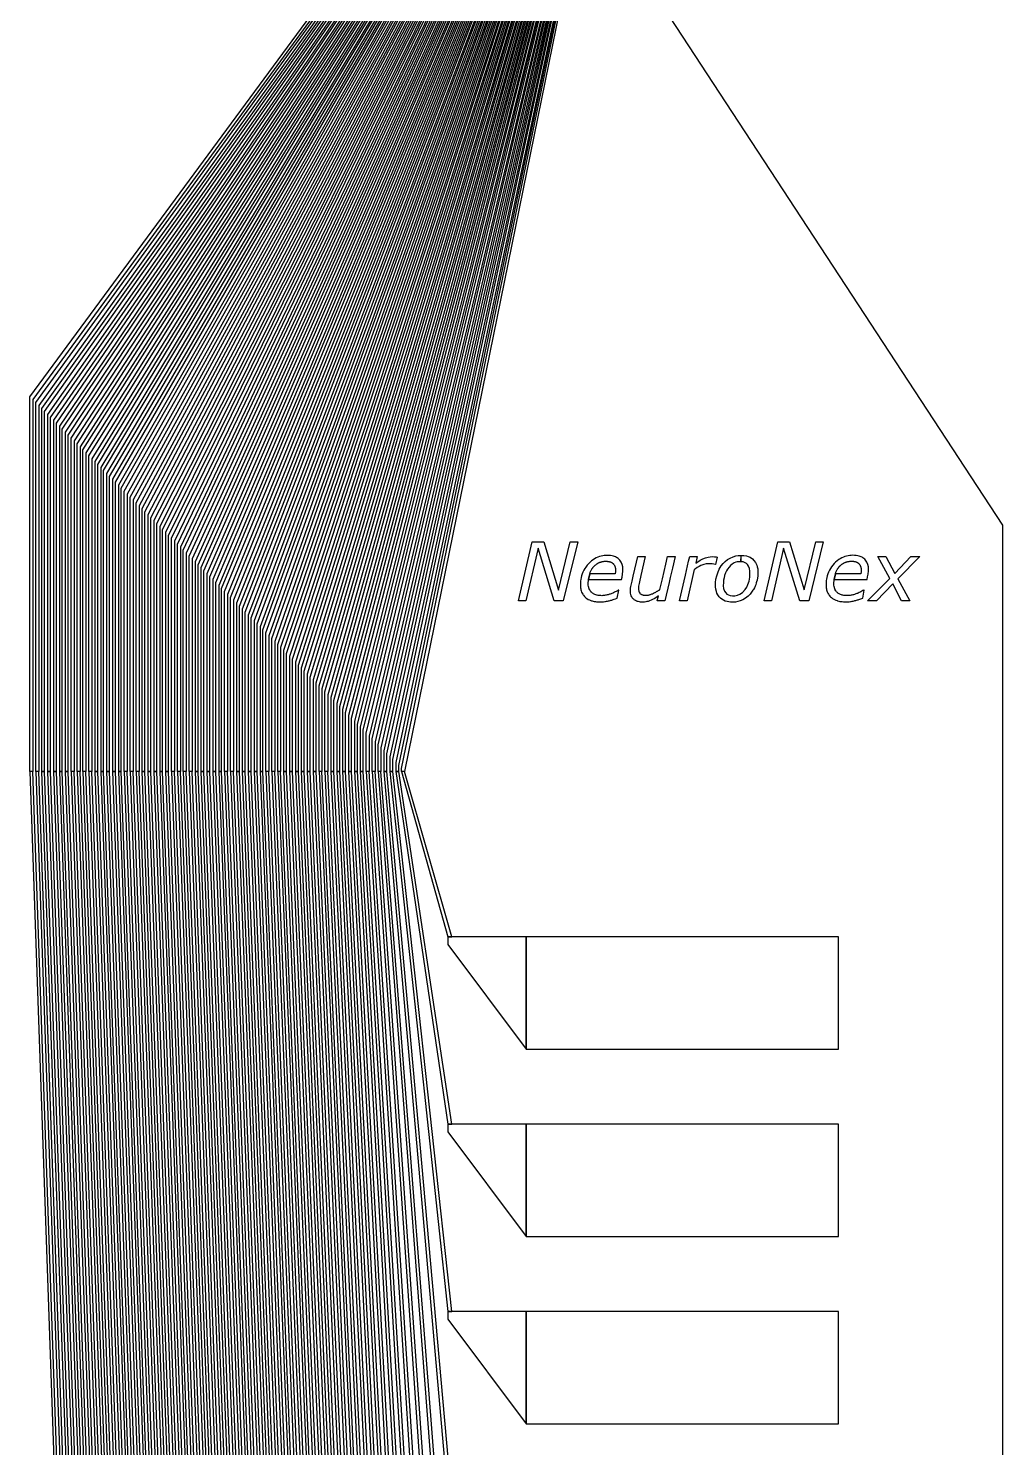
# Model space of a CAD drawing. Header units: inches. Extents: x 115980 to 170179, y 57000 to 74333.
# Drawn here: x 136543 to 137071, y 63325 to 64095 of the extents above; entities that cross this region are included whole.
import ezdxf

# ---------------------------------------------------------------- set-up
doc = ezdxf.new("R2010")
doc.units = ezdxf.units.IN
doc.header["$MEASUREMENT"] = 0
for name, color, linetype in [('metal', 221, 'Continuous'), ('nitride window', 40, 'Continuous'), ('profile', 140, 'Continuous')]:
    doc.layers.add(name, color=color, linetype=linetype)

msp = doc.modelspace()

# ---------------------------------------------------------------- linework, layer by layer
at = {"layer": 'metal'}
for points in [[(136545.1, 63691.68), (136543.5, 63691.68), (136543.5, 63894.88), (136754.6, 64181.42), (136755.2, 64181.42), (136755.2, 64180.82), (136545.1, 63893.28), (136545.1, 63691.68)], [(136548.3, 63691.68), (136546.7, 63691.68), (136546.7, 63741.68), (136546.7, 63891.68), (136755.8, 64180.22), (136755.8, 64181.42), (136756.4, 64181.42), (136756.4, 64179.62), (136548.3, 63890.08), (136548.3, 63691.68)], [(136757.6, 64181.42), (136757, 64181.42), (136757, 64179.02), (136549.9, 63888.48), (136549.9, 63691.68), (136551.5, 63691.68), (136551.5, 63886.88), (136757.6, 64178.42), (136757.6, 64181.42)], [(136758.8, 64181.42), (136758.2, 64181.42), (136758.2, 64177.82), (136553.1, 63885.28), (136553.1, 63691.68), (136554.7, 63691.68), (136554.7, 63883.68), (136758.8, 64177.22), (136758.8, 64181.42)], [(136760, 64181.42), (136759.4, 64181.42), (136759.4, 64176.62), (136556.3, 63882.08), (136556.3, 63691.68), (136557.9, 63691.68), (136557.9, 63880.48), (136760, 64176.02), (136760, 64181.42)], [(136761.2, 64181.42), (136760.6, 64181.42), (136760.6, 64175.42), (136559.5, 63878.88), (136559.5, 63691.68), (136561.1, 63691.68), (136561.1, 63877.28), (136761.2, 64174.82), (136761.2, 64181.42)], [(136762.4, 64181.42), (136761.8, 64181.42), (136761.8, 64174.22), (136562.7, 63875.68), (136562.7, 63691.68), (136564.3, 63691.68), (136564.3, 63874.08), (136762.4, 64173.62), (136762.4, 64181.42)], [(136567.5, 63691.68), (136565.9, 63691.68), (136565.9, 63872.48), (136763, 64173.02), (136763, 64181.42), (136763.6, 64181.42), (136763.6, 64172.42), (136567.5, 63870.88)], [(136570.7, 63691.68), (136569.1, 63691.68), (136569.1, 63869.28), (136764.2, 64171.82), (136764.2, 64181.42), (136764.8, 64181.42), (136764.8, 64171.22), (136570.7, 63867.68)], [(136573.9, 63691.68), (136572.3, 63691.68), (136572.3, 63866.08), (136765.4, 64170.62), (136765.4, 64181.42), (136766, 64181.42), (136766, 64170.02), (136573.9, 63864.48)], [(136577.1, 63691.68), (136575.5, 63691.68), (136575.5, 63741.68), (136575.5, 63862.88), (136766.6, 64169.42), (136766.6, 64181.42), (136767.2, 64181.42), (136767.2, 64168.82), (136577.1, 63861.28), (136577.1, 63691.68)], [(136768.4, 64181.42), (136767.8, 64181.42), (136767.8, 64168.22), (136578.7, 63859.68), (136578.7, 63691.68), (136580.3, 63691.68), (136580.3, 63858.08), (136768.4, 64167.62), (136768.4, 64181.42)], [(136769.6, 64181.42), (136769, 64181.42), (136769, 64167.02), (136581.9, 63856.48), (136581.9, 63691.68), (136583.5, 63691.68), (136583.5, 63854.88), (136769.6, 64166.42), (136769.6, 64181.42)], [(136770.8, 64181.42), (136770.2, 64181.42), (136770.2, 64165.82), (136585.1, 63853.28), (136585.1, 63691.68), (136586.7, 63691.68), (136586.7, 63851.68), (136770.8, 64165.22), (136770.8, 64181.42)], [(136772, 64181.42), (136771.4, 64181.42), (136771.4, 64164.62), (136588.3, 63850.08), (136588.3, 63691.68), (136589.9, 63691.68), (136589.9, 63848.48), (136772, 64164.02), (136772, 64181.42)], [(136773.2, 64181.42), (136772.6, 64181.42), (136772.6, 64163.42), (136591.5, 63846.88), (136591.5, 63691.68), (136593.1, 63691.68), (136593.1, 63845.28), (136773.2, 64162.82), (136773.2, 64181.42)], [(136596.3, 63691.68), (136594.7, 63691.68), (136594.7, 63843.68), (136773.8, 64162.22), (136773.8, 64181.42), (136774.4, 64181.42), (136774.4, 64161.62), (136596.3, 63842.08)], [(136599.5, 63691.68), (136597.9, 63691.68), (136597.9, 63840.48), (136775, 64161.02), (136775, 64181.42), (136775.6, 64181.42), (136775.6, 64160.42), (136599.5, 63838.88)], [(136602.7, 63691.68), (136601.1, 63691.68), (136601.1, 63741.68), (136601.1, 63837.28), (136776.2, 64159.82), (136776.2, 64181.42), (136776.8, 64181.42), (136776.8, 64159.22), (136602.7, 63835.68), (136602.7, 63691.68)], [(136778, 64181.42), (136777.4, 64181.42), (136777.4, 64158.62), (136604.3, 63834.08), (136604.3, 63691.68), (136605.9, 63691.68), (136605.9, 63832.48), (136778, 64158.02), (136778, 64181.42)], [(136779.2, 64181.42), (136778.6, 64181.42), (136778.6, 64157.42), (136607.5, 63830.88), (136607.5, 63691.68), (136609.1, 63691.68), (136609.1, 63829.28), (136779.2, 64156.82), (136779.2, 64181.42)], [(136780.4, 64181.42), (136779.8, 64181.42), (136779.8, 64156.22), (136610.7, 63827.68), (136610.7, 63691.68), (136612.3, 63691.68), (136612.3, 63826.08), (136780.4, 64155.62), (136780.4, 64181.42)], [(136781.6, 64181.42), (136781, 64181.42), (136781, 64155.02), (136613.9, 63824.48), (136613.9, 63691.68), (136615.5, 63691.68), (136615.5, 63822.88), (136781.6, 64154.42), (136781.6, 64181.42)], [(136782.8, 64181.42), (136782.2, 64181.42), (136782.2, 64153.82), (136617.1, 63821.28), (136617.1, 63691.68), (136618.7, 63691.68), (136618.7, 63819.68), (136782.8, 64153.22), (136782.8, 64181.42)], [(136621.9, 63691.68), (136620.3, 63691.68), (136620.3, 63818.08), (136783.4, 64152.62), (136783.4, 64181.42), (136784, 64181.42), (136784, 64152.02), (136621.9, 63816.48)], [(136625.1, 63691.68), (136623.5, 63691.68), (136623.5, 63814.88), (136784.6, 64151.42), (136784.6, 64181.42), (136785.2, 64181.42), (136785.2, 64150.82), (136625.1, 63813.28)], [(136628.3, 63691.68), (136626.7, 63691.68), (136626.7, 63811.68), (136785.8, 64150.22), (136785.8, 64181.42), (136786.4, 64181.42), (136786.4, 64149.62), (136628.3, 63810.08)], [(136631.5, 63691.68), (136629.9, 63691.68), (136629.9, 63741.68), (136629.9, 63808.48), (136787, 64149.02), (136787, 64181.42), (136787.6, 64181.42), (136787.6, 64148.42), (136631.5, 63806.88), (136631.5, 63691.68)], [(136788.8, 64181.42), (136788.2, 64181.42), (136788.2, 64147.82), (136633.1, 63805.28), (136633.1, 63691.68), (136634.7, 63691.68), (136634.7, 63803.68), (136788.8, 64147.22), (136788.8, 64181.42)], [(136790, 64181.42), (136789.4, 64181.42), (136789.4, 64146.62), (136636.3, 63802.08), (136636.3, 63691.68), (136637.9, 63691.68), (136637.9, 63800.48), (136790, 64146.02), (136790, 64181.42)], [(136791.2, 64181.42), (136790.6, 64181.42), (136790.6, 64145.42), (136639.5, 63798.88), (136639.5, 63691.68), (136641.1, 63691.68), (136641.1, 63797.28), (136791.2, 64144.82), (136791.2, 64181.42)], [(136792.4, 64181.42), (136791.8, 64181.42), (136791.8, 64144.22), (136642.7, 63795.68), (136642.7, 63691.68), (136644.3, 63691.68), (136644.3, 63794.08), (136792.4, 64143.62), (136792.4, 64181.42)], [(136793.6, 64181.42), (136793, 64181.42), (136793, 64143.02), (136645.9, 63792.48), (136645.9, 63691.68), (136647.5, 63691.68), (136647.5, 63790.88), (136793.6, 64142.42), (136793.6, 64181.42)], [(136650.7, 63691.68), (136649.1, 63691.68), (136649.1, 63789.28), (136794.2, 64141.82), (136794.2, 64181.42), (136794.8, 64181.42), (136794.8, 64141.22), (136650.7, 63787.68)], [(136653.9, 63691.68), (136652.3, 63691.68), (136652.3, 63786.08), (136795.4, 64140.62), (136795.4, 64181.42), (136796, 64181.42), (136796, 64140.02), (136653.9, 63784.48)], [(136797.2, 64181.42), (136796.6, 64181.42), (136796.6, 64139.42), (136655.5, 63782.88), (136655.5, 63691.68), (136657.1, 63691.68), (136657.1, 63781.28), (136797.2, 64138.82), (136797.2, 64181.42)], [(136798.4, 64181.42), (136797.8, 64181.42), (136797.8, 64138.22), (136658.7, 63779.68), (136658.7, 63691.68), (136660.3, 63691.68), (136660.3, 63778.08), (136798.4, 64137.62), (136798.4, 64181.42)], [(136799.6, 64181.42), (136799, 64181.42), (136799, 64137.02), (136661.9, 63776.48), (136661.9, 63691.68), (136663.5, 63691.68), (136663.5, 63774.88), (136799.6, 64136.42), (136799.6, 64181.42)], [(136800.8, 64181.42), (136800.2, 64181.42), (136800.2, 64135.82), (136665.1, 63773.28), (136665.1, 63691.68), (136666.7, 63691.68), (136666.7, 63771.68), (136800.8, 64135.22), (136800.8, 64181.42)], [(136802, 64181.42), (136801.4, 64181.42), (136801.4, 64134.62), (136668.3, 63770.08), (136668.3, 63691.68), (136669.9, 63691.68), (136669.9, 63768.48), (136802, 64134.02), (136802, 64181.42)], [(136673.1, 63691.68), (136671.5, 63691.68), (136671.5, 63766.88), (136802.6, 64133.42), (136802.6, 64181.42), (136803.2, 64181.42), (136803.2, 64132.82), (136673.1, 63765.28)], [(136676.3, 63691.68), (136674.7, 63691.68), (136674.7, 63763.68), (136803.8, 64132.22), (136803.8, 64181.42), (136804.4, 64181.42), (136804.4, 64131.62), (136676.3, 63762.08)], [(136679.5, 63691.68), (136677.9, 63691.68), (136677.9, 63760.48), (136805, 64131.02), (136805, 64181.42), (136805.6, 64181.42), (136805.6, 64130.42), (136679.5, 63758.88)], [(136681.1, 63691.68), (136682.7, 63691.68), (136682.7, 63755.68), (136806.8, 64129.22), (136806.8, 64181.42), (136806.2, 64181.42), (136806.2, 64129.82), (136681.1, 63757.28), (136681.1, 63691.68)], [(136808, 64181.42), (136807.4, 64181.42), (136807.4, 64128.62), (136684.3, 63754.08), (136684.3, 63691.68), (136685.9, 63691.68), (136685.9, 63752.48), (136808, 64128.02), (136808, 64181.42)], [(136809.2, 64181.42), (136808.6, 64181.42), (136808.6, 64127.42), (136687.5, 63750.88), (136687.5, 63691.68), (136689.1, 63691.68), (136689.1, 63749.28), (136809.2, 64126.82), (136809.2, 64181.42)], [(136810.4, 64181.42), (136809.8, 64181.42), (136809.8, 64126.22), (136690.7, 63747.68), (136690.7, 63691.68), (136692.3, 63691.68), (136692.3, 63746.08), (136810.4, 64125.62), (136810.4, 64181.42)], [(136811.6, 64181.42), (136811, 64181.42), (136811, 64125.02), (136693.9, 63744.48), (136693.9, 63691.68), (136695.5, 63691.68), (136695.5, 63742.88), (136811.6, 64124.42), (136811.6, 64181.42)], [(136812.8, 64181.42), (136812.2, 64181.42), (136812.2, 64123.82), (136697.1, 63741.28), (136697.1, 63691.68), (136698.7, 63691.68), (136698.7, 63739.68), (136812.8, 64123.22), (136812.8, 64181.42)], [(136701.9, 63691.68), (136700.3, 63691.68), (136700.3, 63738.08), (136813.4, 64122.62), (136813.4, 64181.42), (136814, 64181.42), (136814, 64122.02), (136701.9, 63736.48)], [(136705.1, 63691.68), (136703.5, 63691.68), (136703.5, 63734.88), (136814.6, 64121.42), (136814.6, 64181.42), (136815.2, 64181.42), (136815.2, 64120.82), (136705.1, 63733.28)], [(136706.7, 63691.68), (136708.3, 63691.68), (136708.3, 63730.08), (136816.4, 64119.62), (136816.4, 64181.42), (136815.8, 64181.42), (136815.8, 64120.22), (136706.7, 63731.68), (136706.7, 63691.68)], [(136817.6, 64181.42), (136817, 64181.42), (136817, 64119.02), (136709.9, 63728.48), (136709.9, 63691.68), (136711.5, 63691.68), (136711.5, 63726.88), (136817.6, 64118.42), (136817.6, 64181.42)], [(136818.8, 64181.42), (136818.2, 64181.42), (136818.2, 64117.82), (136713.1, 63725.28), (136713.1, 63691.68), (136714.7, 63691.68), (136714.7, 63723.68), (136818.8, 64117.22), (136818.8, 64181.42)], [(136820, 64181.42), (136819.4, 64181.42), (136819.4, 64116.62), (136716.3, 63722.08), (136716.3, 63691.68), (136717.9, 63691.68), (136717.9, 63720.48), (136820, 64116.02), (136820, 64181.42)], [(136821.2, 64181.42), (136820.6, 64181.42), (136820.6, 64115.42), (136719.5, 63718.88), (136719.5, 63691.68), (136721.1, 63691.68), (136721.1, 63717.28), (136821.2, 64114.82), (136821.2, 64181.42)], [(136822.4, 64181.42), (136821.8, 64181.42), (136821.8, 64114.22), (136722.7, 63715.68), (136722.7, 63691.68), (136724.3, 63691.68), (136724.3, 63714.08), (136822.4, 64113.62), (136822.4, 64181.42)], [(136727.5, 63691.68), (136725.9, 63691.68), (136725.9, 63712.48), (136823, 64113.02), (136823, 64181.42), (136823.6, 64181.42), (136823.6, 64112.42), (136727.5, 63710.88)], [(136730.7, 63691.68), (136729.1, 63691.68), (136729.1, 63709.28), (136824.2, 64111.82), (136824.2, 64181.42), (136824.8, 64181.42), (136824.8, 64111.22), (136730.7, 63707.68)], [(136733.9, 63691.68), (136732.3, 63691.68), (136732.3, 63706.08), (136825.4, 64110.62), (136825.4, 64181.42), (136826, 64181.42), (136826, 64110.02), (136733.9, 63704.48)], [(136735.5, 63691.68), (136737.1, 63691.68), (136737.1, 63701.28), (136827.2, 64108.82), (136827.2, 64181.42), (136826.6, 64181.42), (136826.6, 64109.42), (136735.5, 63702.88), (136735.5, 63691.68)], [(136828.4, 64181.42), (136827.8, 64181.42), (136827.8, 64108.22), (136738.7, 63699.68), (136738.7, 63691.68), (136740.3, 63691.68), (136740.3, 63698.08), (136828.4, 64107.62), (136828.4, 64181.42)], [(136741.9, 63691.68), (136743.5, 63691.68), (136743.5, 63694.88), (136829.6, 64106.42), (136829.6, 64181.42), (136829, 64181.42), (136829, 64107.02), (136741.9, 63696.48), (136741.9, 63691.68)], [(136746.7, 63691.68), (136745.1, 63691.68), (136745.1, 63693.28), (136830.2, 64105.82), (136830.2, 64181.42), (136830.8, 64181.42), (136830.8, 64105.22), (136746.7, 63691.68)], [(136808.47, 63784.17), (136815.86, 63816.16), (136822.27, 63816.16), (136830.14, 63790.03), (136836.52, 63816.15), (136840.56, 63816.15), (136832.78, 63784.17), (136827.74, 63784.17), (136819.05, 63812.78), (136812.48, 63784.15)], [(136941.66, 63784.2), (136949.06, 63816.2), (136955.46, 63816.2), (136963.33, 63790.07), (136969.72, 63816.19), (136973.76, 63816.19), (136965.98, 63784.2), (136960.94, 63784.2), (136952.24, 63812.82), (136945.67, 63784.19)], [(136846.52, 63795.8), (136864.32, 63795.81), (136864.6, 63797.1), (136864.86, 63798.62), (136865.07, 63800.35), (136865.1, 63801.38), (136865.01, 63802.56), (136864.73, 63803.92), (136864.19, 63805.13), (136863.86, 63805.69), (136863.5, 63806.18), (136863.04, 63806.67), (136862.5, 63807.13), (136861.94, 63807.54), (136861.59, 63807.77), (136861.01, 63808.03), (136860.07, 63808.39), (136859.3, 63808.57), (136858.44, 63808.72), (136857.48, 63808.8), (136856.53, 63808.84), (136855.62, 63808.8), (136854.93, 63808.73), (136854.12, 63808.62), (136853.21, 63808.43), (136852.33, 63808.18), (136851.48, 63807.87), (136850.66, 63807.52), (136849.66, 63806.99), (136848.92, 63806.5), (136848.08, 63805.88), (136847.25, 63805.15), (136846.45, 63804.33), (136845.72, 63803.5), (136844.95, 63802.52), (136844.4, 63801.65), (136843.89, 63800.77), (136843.42, 63799.72), (136843.01, 63798.76), (136842.69, 63797.76), (136842.45, 63796.79), (136842.28, 63795.84), (136842.17, 63795.11), (136842.1, 63794.34), (136842.05, 63793.54), (136842.04, 63793.08), (136842.04, 63792.49), (136842.07, 63791.86), (136842.13, 63791.2), (136842.21, 63790.7), (136842.31, 63790.17), (136842.46, 63789.64), (136842.7, 63788.95), (136843.01, 63788.29), (136843.3, 63787.76), (136843.56, 63787.37), (136843.69, 63787.17), (136844.18, 63786.61), (136844.54, 63786.26), (136844.96, 63785.89), (136845.58, 63785.42), (136846.32, 63784.99), (136847, 63784.66), (136847.38, 63784.5), (136848.13, 63784.25), (136848.33, 63784.18), (136849, 63784.01), (136849.48, 63783.88), (136850.2, 63783.78), (136850.85, 63783.7), (136851.55, 63783.63), (136852.05, 63783.63), (136852.5, 63783.62), (136852.97, 63783.6), (136853.46, 63783.61), (136854.09, 63783.64), (136854.65, 63783.68), (136855.24, 63783.76), (136855.72, 63783.83), (136856.25, 63783.94), (136856.82, 63784.05), (136857.29, 63784.17), (136857.71, 63784.25), (136858.14, 63784.36), (136858.58, 63784.49), (136859.02, 63784.63), (136859.43, 63784.75), (136859.81, 63784.87), (136860.42, 63785.12), (136860.99, 63785.31), (136861.92, 63785.65), (136862.79, 63789.99), (136862.55, 63789.99), (136862.08, 63789.69), (136861.48, 63789.33), (136860.87, 63789), (136860.47, 63788.81), (136860, 63788.59), (136859.56, 63788.39), (136859.12, 63788.21), (136858.71, 63788.05), (136858.25, 63787.88), (136857.79, 63787.73), (136857.44, 63787.61), (136857.03, 63787.49), (136856.52, 63787.36), (136855.99, 63787.25), (136855.62, 63787.17), (136855.15, 63787.1), (136854.64, 63787.05), (136854.21, 63787), (136853.64, 63786.98), (136853.11, 63786.99), (136852.68, 63787), (136852.26, 63787.04), (136851.73, 63787.1), (136851.21, 63787.2), (136850.86, 63787.28), (136850.39, 63787.42), (136849.92, 63787.59), (136849.54, 63787.76), (136849.22, 63787.93), (136848.88, 63788.14), (136848.52, 63788.39), (136848.24, 63788.63), (136847.93, 63788.92), (136847.79, 63789.07), (136847.56, 63789.35), (136847.34, 63789.65), (136847.07, 63790.08), (136846.99, 63790.21), (136846.84, 63790.53), (136846.74, 63790.8), (136846.65, 63791.08), (136846.54, 63791.34), (136846.42, 63791.92), (136846.32, 63792.72), (136846.3, 63793.46), (136846.29, 63794.18), (136846.37, 63794.96), (136846.47, 63795.58), (136846.5, 63795.76), (136846.51, 63795.8), (136847.1, 63798.78), (136847.19, 63799.06), (136847.29, 63799.38), (136847.4, 63799.69), (136847.57, 63800.12), (136847.72, 63800.44), (136847.88, 63800.78), (136848.03, 63801.07), (136848.21, 63801.36), (136848.32, 63801.55), (136848.46, 63801.75), (136848.72, 63802.12), (136848.84, 63802.27), (136849.1, 63802.57), (136849.24, 63802.75), (136849.62, 63803.12), (136849.8, 63803.3), (136850.08, 63803.54), (136850.33, 63803.76), (136850.59, 63803.95), (136850.89, 63804.17), (136851.09, 63804.3), (136851.35, 63804.45), (136851.54, 63804.57), (136851.68, 63804.65), (136851.94, 63804.78), (136852.18, 63804.89), (136852.4, 63804.99), (136852.65, 63805.08), (136852.88, 63805.18), (136853.09, 63805.24), (136853.38, 63805.33), (136853.58, 63805.38), (136853.92, 63805.46), (136854.12, 63805.49), (136854.32, 63805.54), (136854.59, 63805.57), (136854.89, 63805.61), (136855.06, 63805.62), (136855.4, 63805.63), (136855.75, 63805.65), (136855.93, 63805.65), (136856.11, 63805.65), (136856.38, 63805.64), (136856.58, 63805.62), (136856.79, 63805.6), (136856.97, 63805.58), (136857.12, 63805.56), (136857.36, 63805.52), (136857.65, 63805.47), (136857.88, 63805.41), (136858.15, 63805.34), (136858.24, 63805.31), (136858.37, 63805.26), (136858.52, 63805.2), (136858.66, 63805.15), (136858.79, 63805.09), (136858.92, 63805.02), (136859.04, 63804.96), (136859.11, 63804.92), (136859.22, 63804.85), (136859.33, 63804.78), (136859.43, 63804.7), (136859.52, 63804.65), (136859.6, 63804.57), (136859.7, 63804.48), (136859.83, 63804.36), (136859.92, 63804.26), (136860.02, 63804.15), (136860.21, 63803.91), (136860.37, 63803.67), (136860.51, 63803.43), (136860.63, 63803.2), (136860.72, 63802.96), (136860.78, 63802.83), (136860.86, 63802.56), (136860.92, 63802.35), (136860.97, 63802.09), (136861.02, 63801.86), (136861.07, 63801.41), (136861.08, 63801.12), (136861.09, 63800.79), (136861.09, 63800.37), (136861.07, 63800.08), (136861.05, 63799.8), (136861.02, 63799.51), (136860.98, 63799.23), (136860.94, 63798.96), (136860.9, 63798.78), (136847.2, 63798.78), (136847.12, 63798.78)], [(136873.16, 63808.17), (136877.23, 63808.17), (136874.84, 63797.88), (136874.05, 63794.5), (136873.84, 63793.55), (136873.73, 63792.83), (136873.62, 63792.19), (136873.51, 63791.13), (136873.53, 63790.25), (136873.67, 63789.42), (136873.91, 63788.83), (136874.25, 63788.32), (136874.53, 63788.03), (136874.7, 63787.9), (136874.92, 63787.77), (136875.09, 63787.66), (136875.33, 63787.55), (136875.63, 63787.45), (136875.93, 63787.37), (136876.13, 63787.32), (136876.37, 63787.29), (136876.68, 63787.25), (136876.92, 63787.23), (136877.2, 63787.21), (136877.47, 63787.21), (136877.77, 63787.21), (136878.01, 63787.22), (136878.34, 63787.25), (136878.61, 63787.28), (136878.91, 63787.33), (136879.28, 63787.41), (136879.56, 63787.49), (136879.82, 63787.55), (136880.11, 63787.65), (136880.4, 63787.75), (136880.78, 63787.9), (136881.16, 63788.06), (136881.61, 63788.26), (136882.03, 63788.46), (136882.36, 63788.62), (136882.66, 63788.77), (136882.87, 63788.89), (136883.1, 63789.01), (136883.38, 63789.16), (136883.68, 63789.34), (136883.89, 63789.46), (136884.11, 63789.59), (136884.32, 63789.72), (136884.62, 63789.91), (136884.82, 63790.05), (136884.97, 63790.13), (136885.09, 63790.23), (136885.14, 63790.26), (136886.48, 63796.09), (136888.35, 63804.1), (136889.29, 63808.16), (136893.37, 63808.17), (136891.92, 63801.94), (136890.74, 63796.86), (136890.11, 63794.17), (136887.79, 63784.16), (136883.7, 63784.17), (136884.33, 63786.81), (136883.75, 63786.43), (136882.88, 63785.87), (136881.95, 63785.34), (136881.13, 63784.9), (136880.36, 63784.52), (136879.57, 63784.19), (136878.72, 63783.89), (136878.09, 63783.74), (136877.51, 63783.62), (136876.85, 63783.54), (136876.06, 63783.49), (136875.41, 63783.49), (136874.71, 63783.55), (136874.14, 63783.61), (136873.45, 63783.74), (136873.03, 63783.88), (136872.48, 63784.08), (136871.96, 63784.33), (136871.62, 63784.54), (136871.28, 63784.75), (136870.93, 63785.03), (136870.6, 63785.36), (136870.19, 63785.88), (136869.88, 63786.36), (136869.61, 63786.96), (136869.4, 63787.58), (136869.26, 63788.28), (136869.19, 63788.89), (136869.17, 63789.53), (136869.18, 63790.13), (136869.26, 63790.98), (136869.44, 63792.02), (136869.53, 63792.61), (136869.71, 63793.32), (136870.06, 63794.85), (136870.7, 63797.62), (136872.44, 63805.15), (136873.15, 63808.16), (136873.15, 63808.17)], [(136901.3, 63808.18), (136905.41, 63808.15), (136904.6, 63804.6), (136905.72, 63805.37), (136906.99, 63806.18), (136908.41, 63806.92), (136909.86, 63807.52), (136911.29, 63807.94), (136912.47, 63808.11), (136913.62, 63808.16), (136914.74, 63808.12), (136915.64, 63807.99), (136916.25, 63807.89), (136915.31, 63803.84), (136915.03, 63803.87), (136914.46, 63804.03), (136913.43, 63804.2), (136912.36, 63804.29), (136911.36, 63804.31), (136910.24, 63804.17), (136909.04, 63803.92), (136907.4, 63803.3), (136906.38, 63802.76), (136905.33, 63802.19), (136904.42, 63801.58), (136903.8, 63801.18), (136899.91, 63784.16), (136895.78, 63784.17), (136898.97, 63798.05), (136900.74, 63805.76)], [(136929.18, 63808.82), (136930.69, 63808.75), (136932.02, 63808.53), (136933.01, 63808.25), (136934.07, 63807.79), (136935.36, 63806.93), (136936.15, 63806.12), (136937.04, 63804.95), (136937.66, 63803.6), (136937.95, 63802.58), (136938.17, 63801.46), (136938.24, 63800.41), (136938.26, 63799.15), (136938.19, 63797.59), (136938.05, 63796.6), (136937.83, 63795.46), (136937.6, 63794.45), (136937.44, 63793.92), (136937.08, 63792.87), (136936.75, 63792.06), (136936.41, 63791.29), (136935.89, 63790.36), (136935.63, 63789.91), (136934.89, 63788.82), (136934.02, 63787.77), (136932.94, 63786.66), (136931.56, 63785.58), (136930.19, 63784.8), (136928.72, 63784.17), (136927.43, 63783.82), (136926.09, 63783.55), (136924.43, 63783.48), (136923.35, 63783.54), (136921.69, 63783.74), (136920.61, 63784.07), (136919.67, 63784.47), (136918.81, 63785.01), (136918.04, 63785.63), (136917.21, 63786.43), (136916.57, 63787.39), (136916.11, 63788.37), (136915.77, 63789.26), (136915.49, 63790.47), (136915.36, 63791.73), (136915.3, 63793.15), (136915.36, 63794.13), (136915.51, 63795.89), (136915.94, 63797.72), (136916.49, 63799.44), (136917.28, 63801.3), (136918.41, 63803.08), (136919.46, 63804.5), (136920.55, 63805.58), (136921.79, 63806.54), (136923.23, 63807.4), (136924.85, 63808.07), (136926.34, 63808.52), (136927.52, 63808.72), (136928.41, 63808.8), (136929.1, 63808.83), (136929.06, 63805.42), (136928.1, 63805.42), (136927.06, 63805.3), (136926.28, 63805.1), (136925.35, 63804.71), (136924.38, 63804.11), (136923.45, 63803.39), (136922.62, 63802.47), (136921.77, 63801.33), (136921.31, 63800.52), (136920.76, 63799.35), (136920.2, 63797.99), (136919.91, 63796.72), (136919.71, 63795.47), (136919.55, 63794.13), (136919.54, 63792.26), (136919.68, 63790.85), (136920.23, 63789.39), (136920.82, 63788.58), (136921.53, 63787.89), (136922.39, 63787.38), (136923.33, 63787.03), (136924.54, 63786.86), (136925.84, 63786.88), (136927.3, 63787.18), (136928.53, 63787.72), (136929.91, 63788.63), (136931.42, 63790.31), (136932.23, 63791.64), (136932.87, 63793.07), (136933.51, 63794.89), (136933.88, 63797.06), (136933.93, 63798.72), (136933.96, 63800.34), (136933.71, 63801.75), (136933.17, 63803.01), (136932.65, 63803.82), (136932.09, 63804.37), (136931.38, 63804.84), (136930.33, 63805.25), (136929.44, 63805.4), (136929.12, 63805.42)], [(136979.72, 63795.84), (136997.52, 63795.84), (136997.79, 63797.13), (136998.06, 63798.65), (136998.27, 63800.38), (136998.3, 63801.42), (136998.2, 63802.59), (136997.93, 63803.95), (136997.39, 63805.17), (136997.06, 63805.72), (136996.7, 63806.21), (136996.24, 63806.7), (136995.69, 63807.17), (136995.14, 63807.58), (136994.78, 63807.8), (136994.2, 63808.06), (136993.26, 63808.42), (136992.5, 63808.61), (136991.64, 63808.75), (136990.67, 63808.83), (136989.72, 63808.87), (136988.81, 63808.83), (136988.12, 63808.76), (136987.32, 63808.66), (136986.41, 63808.46), (136985.52, 63808.21), (136984.68, 63807.91), (136983.86, 63807.55), (136982.85, 63807.02), (136982.11, 63806.53), (136981.28, 63805.91), (136980.45, 63805.19), (136979.64, 63804.37), (136978.92, 63803.53), (136978.15, 63802.56), (136977.59, 63801.69), (136977.09, 63800.8), (136976.62, 63799.76), (136976.2, 63798.79), (136975.89, 63797.8), (136975.65, 63796.83), (136975.48, 63795.87), (136975.37, 63795.15), (136975.29, 63794.38), (136975.24, 63793.57), (136975.24, 63793.11), (136975.24, 63792.52), (136975.26, 63791.89), (136975.33, 63791.23), (136975.41, 63790.74), (136975.51, 63790.2), (136975.65, 63789.67), (136975.9, 63788.98), (136976.21, 63788.32), (136976.5, 63787.79), (136976.76, 63787.41), (136976.89, 63787.2), (136977.37, 63786.64), (136977.73, 63786.29), (136978.15, 63785.92), (136978.78, 63785.45), (136979.52, 63785.03), (136980.19, 63784.69), (136980.58, 63784.53), (136981.32, 63784.28), (136981.52, 63784.22), (136982.19, 63784.04), (136982.67, 63783.91), (136983.39, 63783.81), (136984.04, 63783.74), (136984.75, 63783.66), (136985.24, 63783.67), (136985.7, 63783.65), (136986.17, 63783.63), (136986.65, 63783.65), (136987.28, 63783.68), (136987.85, 63783.71), (136988.43, 63783.79), (136988.92, 63783.87), (136989.45, 63783.98), (136990.02, 63784.09), (136990.48, 63784.2), (136990.91, 63784.29), (136991.33, 63784.39), (136991.77, 63784.53), (136992.22, 63784.66), (136992.63, 63784.79), (136993.01, 63784.91), (136993.61, 63785.15), (136994.19, 63785.34), (136995.12, 63785.68), (136995.99, 63790.02), (136995.75, 63790.02), (136995.28, 63789.72), (136994.68, 63789.37), (136994.07, 63789.03), (136993.67, 63788.84), (136993.2, 63788.62), (136992.75, 63788.43), (136992.32, 63788.25), (136991.91, 63788.08), (136991.44, 63787.92), (136990.98, 63787.76), (136990.64, 63787.65), (136990.22, 63787.53), (136989.71, 63787.39), (136989.19, 63787.28), (136988.81, 63787.21), (136988.34, 63787.14), (136987.84, 63787.08), (136987.41, 63787.04), (136986.84, 63787.02), (136986.3, 63787.03), (136985.88, 63787.04), (136985.45, 63787.08), (136984.93, 63787.13), (136984.41, 63787.23), (136984.05, 63787.32), (136983.59, 63787.45), (136983.12, 63787.62), (136982.74, 63787.8), (136982.41, 63787.96), (136982.07, 63788.17), (136981.71, 63788.42), (136981.44, 63788.66), (136981.13, 63788.96), (136980.98, 63789.1), (136980.76, 63789.39), (136980.53, 63789.68), (136980.27, 63790.11), (136980.19, 63790.25), (136980.03, 63790.57), (136979.93, 63790.83), (136979.84, 63791.11), (136979.74, 63791.38), (136979.61, 63791.95), (136979.51, 63792.75), (136979.5, 63793.49), (136979.49, 63794.21), (136979.57, 63794.99), (136979.67, 63795.62), (136979.7, 63795.79), (136979.71, 63795.84), (136980.3, 63798.81), (136980.39, 63799.1), (136980.48, 63799.41), (136980.6, 63799.72), (136980.77, 63800.16), (136980.92, 63800.48), (136981.08, 63800.82), (136981.23, 63801.1), (136981.4, 63801.39), (136981.51, 63801.59), (136981.66, 63801.79), (136981.91, 63802.16), (136982.03, 63802.3), (136982.3, 63802.61), (136982.43, 63802.78), (136982.82, 63803.16), (136982.99, 63803.34), (136983.27, 63803.57), (136983.52, 63803.79), (136983.78, 63803.98), (136984.09, 63804.2), (136984.29, 63804.33), (136984.54, 63804.49), (136984.73, 63804.6), (136984.87, 63804.68), (136985.13, 63804.81), (136985.38, 63804.93), (136985.59, 63805.02), (136985.85, 63805.12), (136986.07, 63805.21), (136986.28, 63805.27), (136986.58, 63805.36), (136986.78, 63805.41), (136987.12, 63805.49), (136987.32, 63805.53), (136987.52, 63805.57), (136987.78, 63805.6), (136988.09, 63805.64), (136988.25, 63805.65), (136988.6, 63805.66), (136988.94, 63805.68), (136989.13, 63805.68), (136989.31, 63805.68), (136989.57, 63805.67), (136989.77, 63805.65), (136989.99, 63805.63), (136990.17, 63805.62), (136990.32, 63805.6), (136990.55, 63805.55), (136990.84, 63805.5), (136991.08, 63805.44), (136991.35, 63805.37), (136991.44, 63805.34), (136991.57, 63805.29), (136991.72, 63805.24), (136991.85, 63805.19), (136991.98, 63805.12), (136992.11, 63805.05), (136992.24, 63804.99), (136992.31, 63804.96), (136992.41, 63804.88), (136992.52, 63804.81), (136992.63, 63804.74), (136992.71, 63804.68), (136992.79, 63804.61), (136992.9, 63804.52), (136993.02, 63804.4), (136993.12, 63804.29), (136993.22, 63804.18), (136993.41, 63803.94), (136993.57, 63803.71), (136993.7, 63803.47), (136993.82, 63803.24), (136993.91, 63802.99), (136993.98, 63802.86), (136994.05, 63802.59), (136994.11, 63802.38), (136994.17, 63802.12), (136994.21, 63801.89), (136994.27, 63801.44), (136994.28, 63801.16), (136994.29, 63800.82), (136994.28, 63800.4), (136994.26, 63800.11), (136994.25, 63799.83), (136994.21, 63799.55), (136994.17, 63799.27), (136994.13, 63798.99), (136994.09, 63798.81), (136980.4, 63798.81), (136980.31, 63798.81)], [(137003.27, 63808.17), (137007.7, 63808.16), (137012.53, 63799.01), (137021.28, 63808.15), (137026.17, 63808.15), (137014.14, 63796.06), (137020.73, 63784.15), (137016.23, 63784.15), (137011.42, 63793.33), (137002.63, 63784.15), (136997.69, 63784.14), (137009.81, 63796.27)], [(136545.1, 63691.68), (136543.5, 63691.68), (136770.24, 57200.96), (136772.36, 57200.96)], [(136548.3, 63691.68), (136546.7, 63691.68), (136770.24, 57302.57), (136772.36, 57302.57)], [(136551.5, 63691.68), (136549.9, 63691.68), (136770.24, 57404.17), (136772.36, 57404.17)], [(136770.24, 57505.77), (136772.36, 57505.77), (136554.7, 63691.68), (136553.1, 63691.68)], [(136557.9, 63691.68), (136556.3, 63691.68), (136770.24, 57607.38), (136772.36, 57607.38)], [(136770.24, 57708.98), (136772.36, 57708.98), (136561.1, 63691.68), (136559.5, 63691.68)], [(136770.24, 57810.59), (136772.36, 57810.59), (136564.3, 63691.68), (136562.7, 63691.68)], [(136567.5, 63691.68), (136565.9, 63691.68), (136770.24, 57912.19), (136772.36, 57912.19)], [(136570.7, 63691.68), (136569.1, 63691.68), (136770.24, 58013.79), (136772.36, 58013.79)], [(136573.9, 63691.68), (136572.3, 63691.68), (136770.24, 58115.4), (136772.36, 58115.4)], [(136577.1, 63691.68), (136575.5, 63691.68), (136770.24, 58217), (136772.36, 58217)], [(136770.24, 58318.61), (136772.36, 58318.61), (136580.3, 63691.68), (136578.7, 63691.68)], [(136583.5, 63691.68), (136581.9, 63691.68), (136770.24, 58420.21), (136772.36, 58420.21)], [(136770.24, 58521.81), (136772.36, 58521.81), (136586.7, 63691.68), (136585.1, 63691.68)], [(136770.24, 58623.42), (136772.36, 58623.42), (136589.9, 63691.68), (136588.3, 63691.68)], [(136593.1, 63691.68), (136591.5, 63691.68), (136770.24, 58725.02), (136772.36, 58725.02)], [(136596.3, 63691.68), (136594.7, 63691.68), (136770.24, 58826.63), (136772.36, 58826.63)], [(136599.5, 63691.68), (136597.9, 63691.68), (136770.24, 58928.23), (136772.36, 58928.23)], [(136602.7, 63691.68), (136601.1, 63691.68), (136770.24, 59029.83), (136772.36, 59029.83)], [(136770.24, 59131.44), (136772.36, 59131.44), (136605.9, 63691.68), (136604.3, 63691.68)], [(136609.1, 63691.68), (136607.5, 63691.68), (136770.24, 59233.04), (136772.36, 59233.04)], [(136770.24, 59334.65), (136772.36, 59334.65), (136612.3, 63691.68), (136610.7, 63691.68)], [(136770.24, 59436.25), (136772.36, 59436.25), (136615.5, 63691.68), (136613.9, 63691.68)], [(136618.7, 63691.68), (136617.1, 63691.68), (136770.24, 59537.85), (136772.36, 59537.85)], [(136621.9, 63691.68), (136620.3, 63691.68), (136770.24, 59639.46), (136772.36, 59639.46)], [(136625.1, 63691.68), (136623.5, 63691.68), (136770.24, 59741.06), (136772.36, 59741.06)], [(136628.3, 63691.68), (136626.7, 63691.68), (136770.24, 59842.67), (136772.36, 59842.67)], [(136770.24, 59944.27), (136772.36, 59944.27), (136631.5, 63691.68), (136629.9, 63691.68)], [(136634.7, 63691.68), (136633.1, 63691.68), (136770.24, 60045.87), (136772.36, 60045.87)], [(136770.24, 60147.48), (136772.36, 60147.48), (136637.9, 63691.68), (136636.3, 63691.68)], [(136770.24, 60249.08), (136772.36, 60249.08), (136641.1, 63691.68), (136639.5, 63691.68)], [(136644.3, 63691.68), (136642.7, 63691.68), (136770.24, 60350.69), (136772.36, 60350.69)], [(136647.5, 63691.68), (136645.9, 63691.68), (136770.24, 60452.29), (136772.36, 60452.29)], [(136650.7, 63691.68), (136649.1, 63691.68), (136770.24, 60553.89), (136772.36, 60553.89)], [(136653.9, 63691.68), (136652.3, 63691.68), (136770.24, 60655.5), (136772.36, 60655.5)], [(136770.24, 60757.1), (136772.36, 60757.1), (136657.1, 63691.68), (136655.5, 63691.68)], [(136660.3, 63691.68), (136658.7, 63691.68), (136770.24, 60858.71), (136772.36, 60858.71)], [(136770.24, 60960.31), (136772.36, 60960.31), (136663.5, 63691.68), (136661.9, 63691.68)], [(136770.24, 61061.91), (136772.36, 61061.91), (136666.7, 63691.68), (136665.1, 63691.68)], [(136669.9, 63691.68), (136668.3, 63691.68), (136770.24, 61163.52), (136772.36, 61163.52)], [(136673.1, 63691.68), (136671.5, 63691.68), (136770.24, 61265.12), (136772.36, 61265.12)], [(136676.3, 63691.68), (136674.7, 63691.68), (136770.24, 61366.73), (136772.36, 61366.73)], [(136679.5, 63691.68), (136677.9, 63691.68), (136770.24, 61468.33), (136772.36, 61468.33)], [(136770.24, 61569.93), (136772.36, 61569.93), (136682.7, 63691.68), (136681.1, 63691.68)], [(136685.9, 63691.68), (136684.3, 63691.68), (136770.24, 61671.54), (136772.36, 61671.54)], [(136770.24, 61773.14), (136772.36, 61773.14), (136689.1, 63691.68), (136687.5, 63691.68)], [(136770.24, 61874.75), (136772.36, 61874.75), (136692.3, 63691.68), (136690.7, 63691.68)], [(136695.5, 63691.68), (136693.9, 63691.68), (136770.24, 61976.35), (136772.36, 61976.35)], [(136698.7, 63691.68), (136697.1, 63691.68), (136770.24, 62077.95), (136772.36, 62077.95)], [(136701.9, 63691.68), (136700.3, 63691.68), (136770.24, 62179.56), (136772.36, 62179.56)], [(136705.1, 63691.68), (136703.5, 63691.68), (136770.24, 62281.16), (136772.36, 62281.16)], [(136770.24, 62382.77), (136772.36, 62382.77), (136708.3, 63691.68), (136706.7, 63691.68)], [(136711.5, 63691.68), (136709.9, 63691.68), (136770.24, 62484.37), (136772.36, 62484.37)], [(136770.24, 62585.97), (136772.36, 62585.97), (136714.7, 63691.68), (136713.1, 63691.68)], [(136770.24, 62687.58), (136772.36, 62687.58), (136717.9, 63691.68), (136716.3, 63691.68)], [(136721.1, 63691.68), (136719.5, 63691.68), (136770.24, 62789.18), (136772.36, 62789.18)], [(136724.3, 63691.68), (136722.7, 63691.68), (136770.24, 62890.79), (136772.36, 62890.79)], [(136727.5, 63691.68), (136725.9, 63691.68), (136770.24, 62992.39), (136772.36, 62992.39)], [(136730.7, 63691.68), (136729.1, 63691.68), (136770.24, 63093.99), (136772.36, 63093.99)], [(136770.24, 63195.6), (136772.36, 63195.6), (136733.9, 63691.68), (136732.3, 63691.68)], [(136737.1, 63691.68), (136735.5, 63691.68), (136770.24, 63297.2), (136772.36, 63297.2)], [(136770.24, 63398.81), (136772.36, 63398.81), (136740.3, 63691.68), (136738.7, 63691.68)], [(136770.24, 63500.41), (136772.36, 63500.41), (136743.5, 63691.68), (136741.9, 63691.68)], [(136746.7, 63691.68), (136745.1, 63691.68), (136770.24, 63602.01), (136772.36, 63602.01)], [(136812.57, 63541.05), (136812.57, 63602.01), (136770.24, 63602.01), (136770.24, 63597.78), (136812.57, 63541.05)], [(136981.91, 63602.01), (136812.57, 63602.01), (136812.57, 63541.05), (136981.91, 63541.05)], [(136812.57, 63439.45), (136812.57, 63500.41), (136770.24, 63500.41), (136770.24, 63496.18), (136812.57, 63439.45)], [(136981.91, 63500.41), (136812.57, 63500.41), (136812.57, 63439.45), (136981.91, 63439.45)], [(136812.57, 63337.84), (136812.57, 63398.81), (136770.24, 63398.81), (136770.24, 63394.57), (136812.57, 63337.84)], [(136981.91, 63398.81), (136812.57, 63398.81), (136812.57, 63337.84), (136981.91, 63337.84)]]:
    msp.add_lwpolyline(points, close=True, dxfattribs=at)
at = {"layer": 'nitride window'}
for points in [[(136981.91, 63602.01), (136812.57, 63602.01), (136812.57, 63541.05), (136981.91, 63541.05)], [(136981.91, 63500.41), (136812.57, 63500.41), (136812.57, 63439.45), (136981.91, 63439.45)], [(136981.91, 63398.81), (136812.57, 63398.81), (136812.57, 63337.84), (136981.91, 63337.84)]]:
    msp.add_lwpolyline(points, close=True, dxfattribs=at)
at = {"layer": 'profile'}
msp.add_lwpolyline([(136014.41, 63825.21), (136247.7, 64181.42), (136837.7, 64181.42), (137070.99, 63825.21), (137070.99, 57140), (137050.99, 57120), (136034.41, 57120), (136014.41, 57140)], close=True, dxfattribs=at)

doc.saveas('drawing.dxf')
